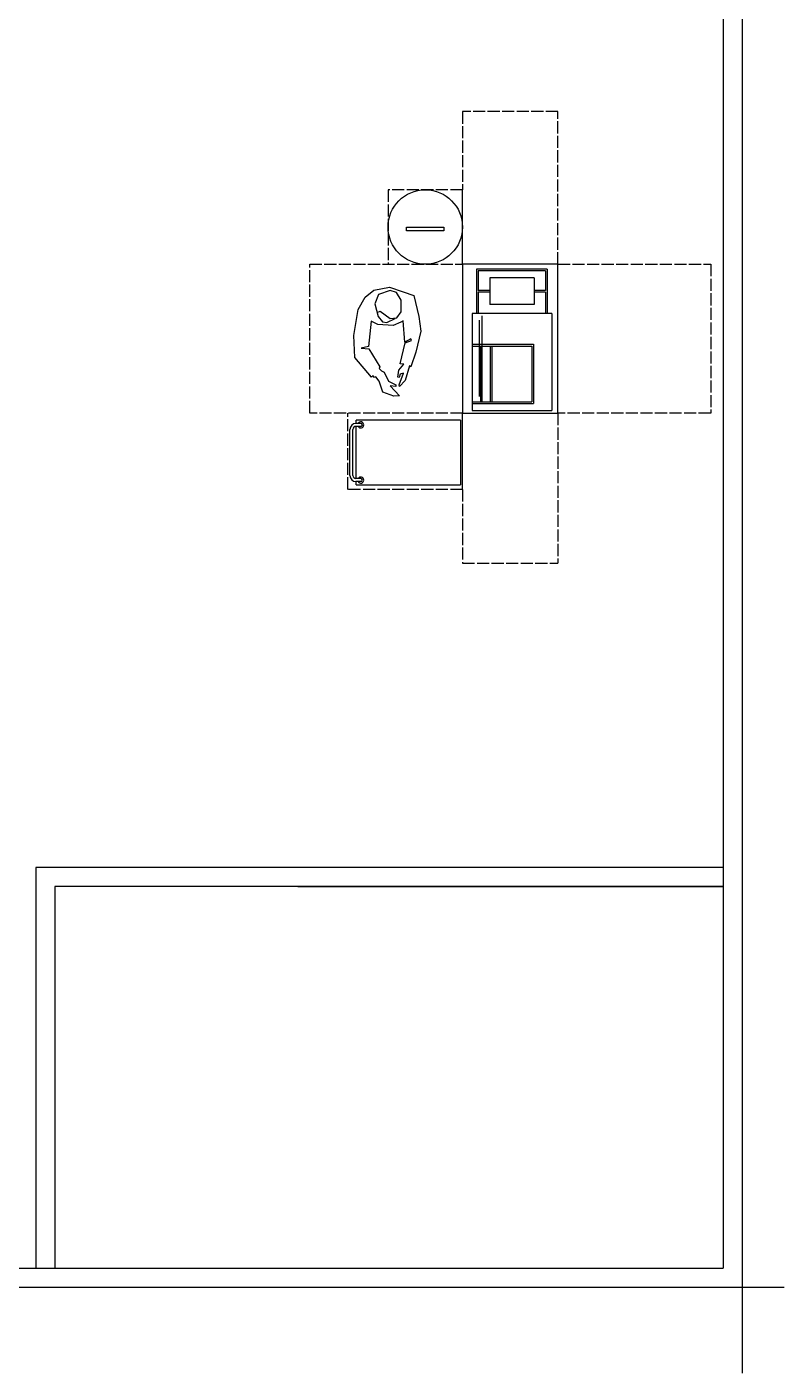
# Model space of a CAD drawing. Header units: millimetres. Extents: x -9564 to 18143, y -28921 to 24346.
# Drawn here: x 14177 to 18143, y 3540 to 10595 of the extents above; entities that cross this region are included whole.
import ezdxf

# ---------------------------------------------------------------- set-up
doc = ezdxf.new("R2010")
doc.units = ezdxf.units.MM
doc.header["$LTSCALE"] = 100
doc.linetypes.add('DASHED2', pattern=[0.762, 0.635, -0.127])
doc.layers.add('freecads.com', color=7, linetype='Continuous')
doc.layers.add('MUROS', color=7, linetype='Continuous')

msp = doc.modelspace()

# ---------------------------------------------------------------- linework, layer by layer
for p, q in [((17823.8, 24246.3), (17823.8, 4090.4)), ((17923.8, 23846.3), (17923.8, 3540.2)), ((16166, 9526.6), (16166, 9546.6)), ((16166, 9546.6), (16263.5, 9546.6)), ((16263.5, 9526.6), (16166, 9526.6)), ((16263.5, 9546.6), (16361, 9546.6)), ((16321, 9526.6), (16263.5, 9526.6)), ((16361, 9526.6), (16321, 9526.6)), ((16361, 9546.6), (16361, 9526.6)), ((16958.5, 9351.6), (16458.5, 9351.6)), ((16458.5, 9351.6), (16458.5, 8571.6)), ((16902.6, 9325.7), (16531.9, 9325.7)), ((16531.9, 9325.7), (16531.9, 9094.1)), ((16541.2, 9316.5), (16541.2, 9214.5)), ((16893.3, 9316.5), (16541.2, 9316.5)), ((16893.3, 9316.5), (16893.3, 9214.5)), ((16902.6, 9325.7), (16902.6, 9094.1)), ((16958.5, 8571.6), (16958.5, 9351.6)), ((16601.4, 9279.4), (16601.4, 9140.4)), ((16833.1, 9279.4), (16601.4, 9279.4)), ((16833.1, 9279.4), (16833.1, 9140.4)), ((16601.4, 9214.5), (16541.2, 9214.5)), ((16601.4, 9205.3), (16541.2, 9205.3)), ((16541.2, 9205.3), (16541.2, 9094.1)), ((16893.3, 9214.5), (16833.1, 9214.5)), ((16893.3, 9205.3), (16833.1, 9205.3)), ((16893.3, 9205.3), (16893.3, 9094.1)), ((16833.1, 9140.4), (16601.4, 9140.4)), ((16508.8, 9094.1), (16508.8, 8584.4)), ((16925.8, 9094.1), (16508.8, 9094.1)), ((16902.6, 9094.1), (16531.9, 9094.1)), ((16560, 9080.8), (16560, 8631.6)), ((16925.8, 9094.1), (16925.8, 8584.4)), ((16508.8, 8931.9), (16830.8, 8931.9)), ((16508.8, 8922.6), (16821.5, 8922.6)), ((16553, 8922.6), (16553, 8630.7)), ((16603.8, 8922.6), (16603.8, 8630.7)), ((16613, 8922.6), (16613, 8630.7)), ((16821.5, 8922.6), (16821.5, 8630.7)), ((16830.8, 8931.9), (16830.8, 8621.2)), ((16508.8, 8630.7), (16821.5, 8630.7)), ((16508.8, 8621.5), (16830.8, 8621.5)), ((16458.5, 8571.6), (16958.5, 8571.6)), ((16508.8, 8584.4), (16925.8, 8584.4)), ((16447.8, 8534.4), (16447.8, 8195.5)), ((8911.4, 4090.4), (17823.8, 4090.4)), ((8811.4, 3990.4), (18142.6, 3990.4))]:
    msp.add_line(p, q)
at = {"color": 3, "linetype": 'DASHED2'}
for p, q in [((16958.5, 10151.6), (16458.5, 10151.6)), ((16458.5, 10151.6), (16458.5, 9741.6)), ((16958.5, 9351.6), (16958.5, 10151.6)), ((16458.5, 9741.6), (16068.5, 9741.6)), ((16068.5, 9741.6), (16068.5, 9351.6)), ((15658.5, 8571.6), (15658.5, 9351.6)), ((15658.5, 9351.6), (16458.5, 9351.6)), ((16958.5, 9351.6), (17758.5, 9351.6)), ((17758.5, 9351.6), (17758.5, 8571.6)), ((16458.5, 8571.6), (15658.5, 8571.6)), ((15858.5, 8171.6), (15858.5, 8571.6)), ((17758.5, 8571.6), (16958.5, 8571.6)), ((16958.5, 8571.6), (16958.5, 7784.4)), ((16458.5, 8171.6), (15858.5, 8171.6)), ((16458.5, 8171.6), (16458.5, 7784.4)), ((16458.5, 7784.4), (16958.5, 7784.4))]:
    msp.add_line(p, q, dxfattribs=at)
at = {"color": 3}
for p, q in [((16458.5, 9351.6), (16458.5, 9741.6)), ((16458.5, 8171.6), (16458.5, 8571.6))]:
    msp.add_line(p, q, dxfattribs=at)
msp.add_circle((16263.5, 9546.6), 195)
at = {"layer": 'freecads.com'}
for p, q in [((15912.1, 9113.9), (15948.3, 9179.3)), ((15948.3, 9179.3), (15993.4, 9215.4)), ((15993.4, 9215.4), (16077, 9231.2)), ((16019.2, 9193.3), (16000, 9143.4)), ((16079.2, 9213.2), (16019.2, 9193.3)), ((16077, 9231.2), (16147, 9206.4)), ((16113.2, 9202.9), (16079.2, 9213.2)), ((16137.9, 9163.5), (16113.2, 9202.9)), ((16147, 9206.4), (16203.4, 9188.4)), ((16203.4, 9188.4), (16230.5, 9077.8)), ((15889.6, 8978.5), (15912.1, 9113.9)), ((16000, 9143.4), (16016.3, 9078.2)), ((16011.8, 9098.3), (16027.7, 9105)), ((16027.7, 9105), (16079.2, 9066.5)), ((16115, 9070.4), (16137.9, 9102.6)), ((16137.9, 9102.6), (16137.9, 9163.5)), ((15980.8, 9053.2), (15966.3, 8919.9)), ((16015.5, 9036.4), (15980.8, 9053.2)), ((16095.9, 9030.2), (16015.5, 9036.4)), ((16016.3, 9078.2), (16039.3, 9050.3)), ((16039.3, 9050.3), (16062.3, 9046.5)), ((16062.3, 9046.5), (16106.5, 9066.6)), ((16079.2, 9066.5), (16115, 9070.4)), ((16135.4, 9047.1), (16095.9, 9030.2)), ((16148.6, 9054.2), (16135.4, 9047.1)), ((16156, 8942.4), (16148.6, 9054.2)), ((16230.5, 9077.8), (16239.6, 9001.1)), ((16548, 8658.4), (16548, 9058)), ((15894.1, 8863.4), (15889.6, 8978.5)), ((16187.6, 8960.5), (16156, 8942.4)), ((16192.1, 8951.4), (16187.6, 8960.5)), ((16239.6, 9001.1), (16214.7, 8890.5)), ((15966.3, 8919.9), (15927.9, 8910.8)), ((15927.9, 8910.8), (15968.6, 8908.6)), ((15968.6, 8908.6), (16025, 8813.8)), ((16131.2, 8829.6), (16158.3, 8940.2)), ((16158.3, 8940.2), (16192.1, 8951.4)), ((16214.7, 8890.5), (16187.6, 8813.8)), ((15982.1, 8759.7), (15894.1, 8863.4)), ((16124.4, 8795.8), (16151.5, 8827.3)), ((16151.5, 8827.3), (16131.2, 8829.6)), ((15991.2, 8766.4), (15982.1, 8759.7)), ((15997.9, 8757.4), (15991.2, 8766.4)), ((16004.7, 8761.9), (15997.9, 8757.4)), ((16022.8, 8739.3), (16004.7, 8761.9)), ((16025, 8813.8), (16022.8, 8804.8)), ((16022.8, 8804.8), (16034.1, 8793.5)), ((16034.1, 8793.5), (16047.6, 8786.7)), ((16047.6, 8786.7), (16070.2, 8739.3)), ((16119.9, 8759.7), (16124.4, 8795.8)), ((16126.6, 8757.4), (16119.9, 8759.7)), ((16126.6, 8719), (16149.2, 8780)), ((16131.2, 8775.4), (16126.6, 8757.4)), ((16149.2, 8780), (16131.2, 8775.4)), ((16180.8, 8818.3), (16158.3, 8741.6)), ((16187.6, 8813.8), (16180.8, 8818.3)), ((16042, 8681.4), (16022.8, 8739.3)), ((16098.9, 8659.5), (16042, 8681.4)), ((16070.2, 8739.3), (16108.6, 8719)), ((16108.6, 8710), (16079.2, 8714.5)), ((16079.2, 8714.5), (16128.9, 8662.6)), ((16108.6, 8719), (16108.6, 8710)), ((16128.9, 8710), (16126.6, 8719)), ((16158.3, 8741.6), (16128.9, 8710)), ((16128.9, 8662.6), (16098.9, 8659.5)), ((15868.7, 8244.3), (15868.7, 8485.6)), ((15884.7, 8244.3), (15884.7, 8485.6)), ((15925.5, 8517.5), (15900.6, 8517.5)), ((15925.5, 8501.6), (15900.6, 8501.6)), ((16447.8, 8534.4), (15901.6, 8534.4)), ((15901.6, 8517.5), (15901.6, 8534.4)), ((15901.6, 8228.3), (15901.6, 8501.6)), ((15925.5, 8228.3), (15900.6, 8228.3)), ((15925.5, 8212.4), (15900.6, 8212.4)), ((15901.6, 8195.5), (15901.6, 8212.4)), ((15901.6, 8195.5), (15901.6, 8212.4)), ((15901.6, 8195.5), (15901.6, 8203.5)), ((15901.6, 8195.5), (15909.6, 8195.5)), ((15901.6, 8195.5), (15925.5, 8195.5)), ((15901.6, 8195.5), (16447.8, 8195.5))]:
    msp.add_line(p, q, dxfattribs=at)
for centre, radius, start, end in [((15900.6, 8485.6), 31.9, 90, 180), ((15900.6, 8485.6), 15.9, 90, 180), ((15925.5, 8509.6), 15.9, 210, 150), ((15925.5, 8509.6), 7.97, 0, 90), ((15925.5, 8509.6), 7.97, 269.99989, 90), ((15900.6, 8244.3), 31.9, 180, 270), ((15900.6, 8244.3), 15.9, 180, 270), ((15925.5, 8220.3), 15.9, 210, 150), ((15925.5, 8220.3), 7.97, 270, 90)]:
    msp.add_arc(centre, radius, start, end, dxfattribs=at)
at = {"layer": 'MUROS'}
for p, q in [((14223.8, 6190.4), (14223.8, 4090.4)), ((17823.8, 6190.4), (14223.8, 6190.4)), ((17823.8, 6090.4), (14323.8, 6090.4)), ((14323.8, 6090.4), (14323.8, 4090.4)), ((15595.7, 6090.4), (17823.8, 6090.4)), ((13367.6, 4090.4), (17823.8, 4090.4))]:
    msp.add_line(p, q, dxfattribs=at)

doc.saveas('drawing.dxf')
